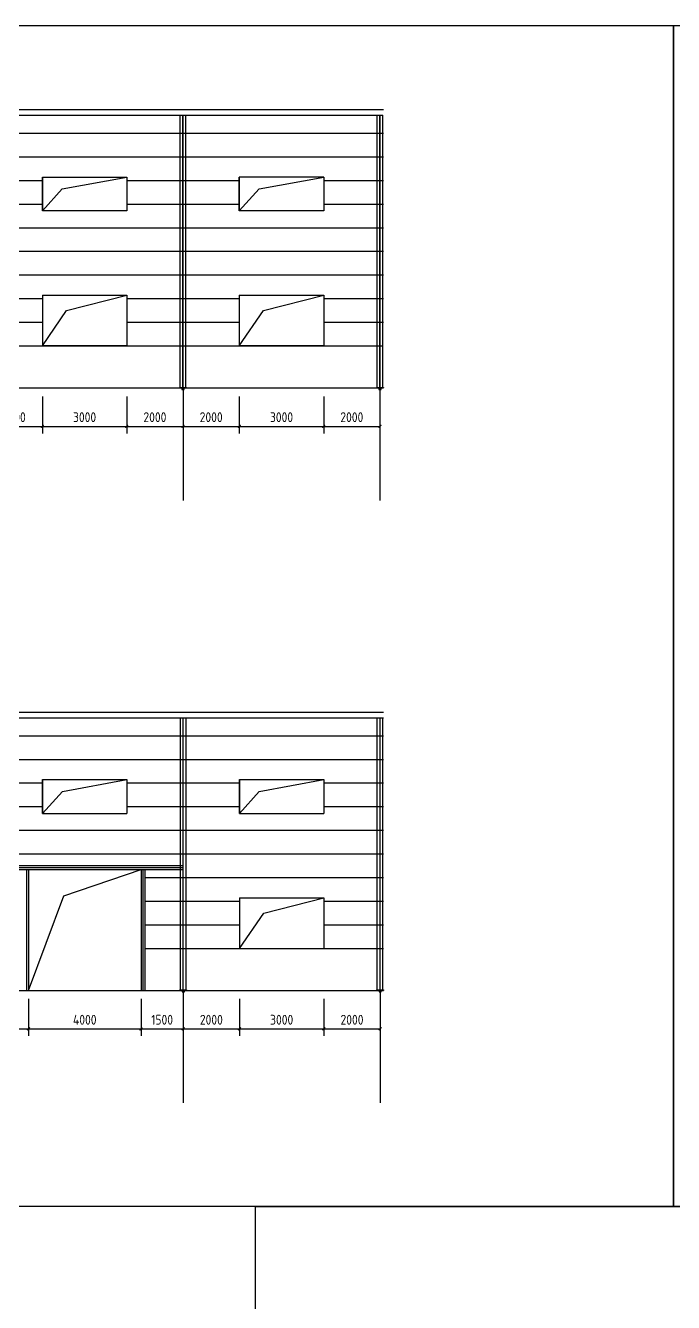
# Model space of a CAD drawing. Extents: x 102162 to 621267, y -39398 to 328893.
# Drawn here: x 138533 to 161566, y 156693 to 202102 of the extents above; entities that cross this region are included whole.
import ezdxf

# ---------------------------------------------------------------- set-up
doc = ezdxf.new("R2010")
doc.units = 0
doc.header["$LTSCALE"] = 1000
doc.header["$MEASUREMENT"] = 0
doc.layers.add('AXIS', color=3, linetype='Continuous')
doc.layers.add('DOTE', color=1, linetype='Continuous')
doc.styles.get("Standard").update_dxf_attribs({"font": 'gbenor.shx', "bigfont": 'gbcbig.shx'})
doc.dimstyles.get("Standard").update_dxf_attribs({"dimscale": 100, "dimtxt": 3.5, "dimasz": 1, "dimexe": 2.5, "dimexo": 3, "dimgap": 1.5, "dimtad": 1, "dimdec": 0, "dimzin": 0, "dimdsep": 46, "dimtxsty": 'Standard', "dimblk": 'ARCHTICK', "dimcen": 0.09, "dimadec": 0, "dimazin": 0, "dimtfac": 1, "dimtdec": 0, "dimtix": 1, "dimtmove": 2, "dimatfit": 3, "dimfxl": 1, "dimtolj": 1, "dimtzin": 0, "dimarcsym": 0})

# ---------------------------------------------------------------- blocks, each defined once
blk = doc.blocks.new('_ArchTick')
at = {"color": 0, "linetype": 'ByBlock', "const_width": 0.4}
blk.add_lwpolyline([(-0.5, -0.5), (0.5, 0.5)], dxfattribs=at)
blk = doc.blocks.new('*D3254')
at = {"color": 0, "lineweight": -2}
for p, q in [((137132, 188913), (137132, 187599)), ((139132, 188913), (139132, 187599)), ((137132, 187849), (139132, 187849))]:
    blk.add_line(p, q, dxfattribs=at)
at = {"layer": 'Defpoints', "color": 0}
for p in [(137132, 189213), (139132, 189213), (139132, 187849)]:
    blk.add_point(p, dxfattribs=at)
at = {"color": 0, "lineweight": -2, "xscale": 100, "yscale": 100, "zscale": 100, "rotation": 180}
blk.add_blockref('_ArchTick', (137132, 187849), dxfattribs=at)
at = {"color": 0, "lineweight": -2, "xscale": 100, "yscale": 100, "zscale": 100}
blk.add_blockref('_ArchTick', (139132, 187849), dxfattribs=at)
at = {"color": 0, "insert": (138132, 188174), "char_height": 350, "attachment_point": 5}
blk.add_mtext('\\A1;2000', dxfattribs=at)
blk = doc.blocks.new('*D3210')
at = {"color": 0, "lineweight": -2}
for p, q in [((139132, 188913), (139132, 187599)), ((142132, 188913), (142132, 187599)), ((139132, 187849), (142132, 187849))]:
    blk.add_line(p, q, dxfattribs=at)
at = {"layer": 'Defpoints', "color": 0}
for p in [(139132, 189213), (142132, 189213), (142132, 187849)]:
    blk.add_point(p, dxfattribs=at)
at = {"color": 0, "lineweight": -2, "xscale": 100, "yscale": 100, "zscale": 100, "rotation": 180}
blk.add_blockref('_ArchTick', (139132, 187849), dxfattribs=at)
at = {"color": 0, "lineweight": -2, "xscale": 100, "yscale": 100, "zscale": 100}
blk.add_blockref('_ArchTick', (142132, 187849), dxfattribs=at)
at = {"color": 0, "insert": (140632, 188174), "char_height": 350, "attachment_point": 5}
blk.add_mtext('\\A1;3000', dxfattribs=at)
blk = doc.blocks.new('*D3255')
at = {"color": 0, "lineweight": -2}
for p, q in [((142132, 188913), (142132, 187599)), ((144132, 188913), (144132, 187599)), ((142132, 187849), (144132, 187849))]:
    blk.add_line(p, q, dxfattribs=at)
at = {"layer": 'Defpoints', "color": 0}
for p in [(142132, 189213), (144132, 189213), (144132, 187849)]:
    blk.add_point(p, dxfattribs=at)
at = {"color": 0, "lineweight": -2, "xscale": 100, "yscale": 100, "zscale": 100, "rotation": 180}
blk.add_blockref('_ArchTick', (142132, 187849), dxfattribs=at)
at = {"color": 0, "lineweight": -2, "xscale": 100, "yscale": 100, "zscale": 100}
blk.add_blockref('_ArchTick', (144132, 187849), dxfattribs=at)
at = {"color": 0, "insert": (143132, 188174), "char_height": 350, "attachment_point": 5}
blk.add_mtext('\\A1;2000', dxfattribs=at)
blk = doc.blocks.new('*D3256')
at = {"color": 0, "lineweight": -2}
for p, q in [((144132, 188913), (144132, 187599)), ((146132, 188913), (146132, 187599)), ((144132, 187849), (146132, 187849))]:
    blk.add_line(p, q, dxfattribs=at)
at = {"layer": 'Defpoints', "color": 0}
for p in [(144132, 189213), (146132, 189213), (146132, 187849)]:
    blk.add_point(p, dxfattribs=at)
at = {"color": 0, "lineweight": -2, "xscale": 100, "yscale": 100, "zscale": 100, "rotation": 180}
blk.add_blockref('_ArchTick', (144132, 187849), dxfattribs=at)
at = {"color": 0, "lineweight": -2, "xscale": 100, "yscale": 100, "zscale": 100}
blk.add_blockref('_ArchTick', (146132, 187849), dxfattribs=at)
at = {"color": 0, "insert": (145132, 188174), "char_height": 350, "attachment_point": 5}
blk.add_mtext('\\A1;2000', dxfattribs=at)
blk = doc.blocks.new('*D3211')
at = {"color": 0, "lineweight": -2}
for p, q in [((146132, 188913), (146132, 187599)), ((149132, 188913), (149132, 187599)), ((146132, 187849), (149132, 187849))]:
    blk.add_line(p, q, dxfattribs=at)
at = {"layer": 'Defpoints', "color": 0}
for p in [(146132, 189213), (149132, 189213), (149132, 187849)]:
    blk.add_point(p, dxfattribs=at)
at = {"color": 0, "lineweight": -2, "xscale": 100, "yscale": 100, "zscale": 100, "rotation": 180}
blk.add_blockref('_ArchTick', (146132, 187849), dxfattribs=at)
at = {"color": 0, "lineweight": -2, "xscale": 100, "yscale": 100, "zscale": 100}
blk.add_blockref('_ArchTick', (149132, 187849), dxfattribs=at)
at = {"color": 0, "insert": (147632, 188174), "char_height": 350, "attachment_point": 5}
blk.add_mtext('\\A1;3000', dxfattribs=at)
blk = doc.blocks.new('*D3257')
at = {"color": 0, "lineweight": -2}
for p, q in [((149132, 188913), (149132, 187599)), ((151132, 188913), (151132, 187599)), ((149132, 187849), (151132, 187849))]:
    blk.add_line(p, q, dxfattribs=at)
at = {"layer": 'Defpoints', "color": 0}
for p in [(149132, 189213), (151132, 189213), (151132, 187849)]:
    blk.add_point(p, dxfattribs=at)
at = {"color": 0, "lineweight": -2, "xscale": 100, "yscale": 100, "zscale": 100, "rotation": 180}
blk.add_blockref('_ArchTick', (149132, 187849), dxfattribs=at)
at = {"color": 0, "lineweight": -2, "xscale": 100, "yscale": 100, "zscale": 100}
blk.add_blockref('_ArchTick', (151132, 187849), dxfattribs=at)
at = {"color": 0, "insert": (150132, 188174), "char_height": 350, "attachment_point": 5}
blk.add_mtext('\\A1;2000', dxfattribs=at)
blk = doc.blocks.new('*D3284')
at = {"color": 0, "lineweight": -2}
for p, q in [((137138, 167486), (137138, 166172)), ((138638, 167486), (138638, 166172)), ((137138, 166422), (138638, 166422))]:
    blk.add_line(p, q, dxfattribs=at)
at = {"layer": 'Defpoints', "color": 0}
for p in [(137138, 167786), (138638, 167786), (138638, 166422)]:
    blk.add_point(p, dxfattribs=at)
at = {"color": 0, "lineweight": -2, "xscale": 100, "yscale": 100, "zscale": 100, "rotation": 180}
blk.add_blockref('_ArchTick', (137138, 166422), dxfattribs=at)
at = {"color": 0, "lineweight": -2, "xscale": 100, "yscale": 100, "zscale": 100}
blk.add_blockref('_ArchTick', (138638, 166422), dxfattribs=at)
at = {"color": 0, "insert": (137888, 166747), "char_height": 350, "attachment_point": 5}
blk.add_mtext('\\A1;1500', dxfattribs=at)
blk = doc.blocks.new('*D3216')
at = {"color": 0, "lineweight": -2}
for p, q in [((138638, 167486), (138638, 166172)), ((142638, 167486), (142638, 166172)), ((138638, 166422), (142638, 166422))]:
    blk.add_line(p, q, dxfattribs=at)
at = {"layer": 'Defpoints', "color": 0}
for p in [(138638, 167786), (142638, 167786), (142638, 166422)]:
    blk.add_point(p, dxfattribs=at)
at = {"color": 0, "lineweight": -2, "xscale": 100, "yscale": 100, "zscale": 100, "rotation": 180}
blk.add_blockref('_ArchTick', (138638, 166422), dxfattribs=at)
at = {"color": 0, "lineweight": -2, "xscale": 100, "yscale": 100, "zscale": 100}
blk.add_blockref('_ArchTick', (142638, 166422), dxfattribs=at)
at = {"color": 0, "insert": (140638, 166747), "char_height": 350, "attachment_point": 5}
blk.add_mtext('\\A1;4000', dxfattribs=at)
blk = doc.blocks.new('*D3285')
at = {"color": 0, "lineweight": -2}
for p, q in [((142638, 167486), (142638, 166172)), ((144138, 167486), (144138, 166172)), ((142638, 166422), (144138, 166422))]:
    blk.add_line(p, q, dxfattribs=at)
at = {"layer": 'Defpoints', "color": 0}
for p in [(142638, 167786), (144138, 167786), (144138, 166422)]:
    blk.add_point(p, dxfattribs=at)
at = {"color": 0, "lineweight": -2, "xscale": 100, "yscale": 100, "zscale": 100, "rotation": 180}
blk.add_blockref('_ArchTick', (142638, 166422), dxfattribs=at)
at = {"color": 0, "lineweight": -2, "xscale": 100, "yscale": 100, "zscale": 100}
blk.add_blockref('_ArchTick', (144138, 166422), dxfattribs=at)
at = {"color": 0, "insert": (143388, 166747), "char_height": 350, "attachment_point": 5}
blk.add_mtext('\\A1;1500', dxfattribs=at)
blk = doc.blocks.new('*D3286')
at = {"color": 0, "lineweight": -2}
for p, q in [((144138, 167486), (144138, 166172)), ((146138, 167486), (146138, 166172)), ((144138, 166422), (146138, 166422))]:
    blk.add_line(p, q, dxfattribs=at)
at = {"layer": 'Defpoints', "color": 0}
for p in [(144138, 167786), (146138, 167786), (146138, 166422)]:
    blk.add_point(p, dxfattribs=at)
at = {"color": 0, "lineweight": -2, "xscale": 100, "yscale": 100, "zscale": 100, "rotation": 180}
blk.add_blockref('_ArchTick', (144138, 166422), dxfattribs=at)
at = {"color": 0, "lineweight": -2, "xscale": 100, "yscale": 100, "zscale": 100}
blk.add_blockref('_ArchTick', (146138, 166422), dxfattribs=at)
at = {"color": 0, "insert": (145138, 166747), "char_height": 350, "attachment_point": 5}
blk.add_mtext('\\A1;2000', dxfattribs=at)
blk = doc.blocks.new('*D3217')
at = {"color": 0, "lineweight": -2}
for p, q in [((146138, 167486), (146138, 166172)), ((149138, 167486), (149138, 166172)), ((146138, 166422), (149138, 166422))]:
    blk.add_line(p, q, dxfattribs=at)
at = {"layer": 'Defpoints', "color": 0}
for p in [(146138, 167786), (149138, 167786), (149138, 166422)]:
    blk.add_point(p, dxfattribs=at)
at = {"color": 0, "lineweight": -2, "xscale": 100, "yscale": 100, "zscale": 100, "rotation": 180}
blk.add_blockref('_ArchTick', (146138, 166422), dxfattribs=at)
at = {"color": 0, "lineweight": -2, "xscale": 100, "yscale": 100, "zscale": 100}
blk.add_blockref('_ArchTick', (149138, 166422), dxfattribs=at)
at = {"color": 0, "insert": (147638, 166747), "char_height": 350, "attachment_point": 5}
blk.add_mtext('\\A1;3000', dxfattribs=at)
blk = doc.blocks.new('*D3287')
at = {"color": 0, "lineweight": -2}
for p, q in [((149138, 167486), (149138, 166172)), ((151138, 167486), (151138, 166172)), ((149138, 166422), (151138, 166422))]:
    blk.add_line(p, q, dxfattribs=at)
at = {"layer": 'Defpoints', "color": 0}
for p in [(149138, 167786), (151138, 167786), (151138, 166422)]:
    blk.add_point(p, dxfattribs=at)
at = {"color": 0, "lineweight": -2, "xscale": 100, "yscale": 100, "zscale": 100, "rotation": 180}
blk.add_blockref('_ArchTick', (149138, 166422), dxfattribs=at)
at = {"color": 0, "lineweight": -2, "xscale": 100, "yscale": 100, "zscale": 100}
blk.add_blockref('_ArchTick', (151138, 166422), dxfattribs=at)
at = {"color": 0, "insert": (150138, 166747), "char_height": 350, "attachment_point": 5}
blk.add_mtext('\\A1;2000', dxfattribs=at)

msp = doc.modelspace()

# ---------------------------------------------------------------- linework, layer by layer
at = {"color": 4}
for p, q in [((109018.3, 199113.3), (151258.3, 199113.3)), ((109018.3, 198273.3), (151258.3, 198273.3)), ((109018.3, 197433.3), (151258.3, 197433.3)), ((135132.3, 196593.3), (139132.3, 196593.3)), ((142132.3, 196593.3), (146132.3, 196593.3)), ((149132.3, 196593.3), (151258.3, 196593.3)), ((135132.3, 195753.3), (139132.3, 195753.3)), ((142132.3, 195753.3), (146132.3, 195753.3)), ((149132.3, 195753.3), (151258.3, 195753.3)), ((109018.3, 194913.3), (151258.3, 194913.3)), ((109018.3, 194073.3), (151258.3, 194073.3)), ((109018.3, 193233.3), (151258.3, 193233.3)), ((135132.3, 192393.3), (139132.3, 192393.3)), ((142132.3, 192393.3), (146132.3, 192393.3)), ((149132.3, 192393.3), (151258.3, 192393.3)), ((135132.3, 191553.3), (139132.3, 191553.3)), ((142132.3, 191553.3), (146132.3, 191553.3)), ((149132.3, 191553.3), (151258.3, 191553.3)), ((109018.3, 177686.1), (151258.3, 177686.1)), ((109018.3, 176846.1), (151258.3, 176846.1)), ((109018.3, 176006.1), (151258.3, 176006.1)), ((135138.3, 175166.1), (139138.3, 175166.1)), ((142138.3, 175166.1), (146138.3, 175166.1)), ((149138.3, 175166.1), (151258.3, 175166.1)), ((135138.3, 174326.1), (139138.3, 174326.1)), ((142138.3, 174326.1), (146138.3, 174326.1)), ((149138.3, 174326.1), (151258.3, 174326.1)), ((109018.3, 173486.1), (151258.3, 173486.1)), ((109018.3, 172646.1), (151258.3, 172646.1)), ((142778.3, 171806.1), (151258.3, 171806.1)), ((142778.3, 170966.1), (146138.3, 170966.1)), ((149138.3, 170966.1), (151258.3, 170966.1)), ((142778.3, 170126.1), (146138.3, 170126.1)), ((149138.3, 170126.1), (151258.3, 170126.1))]:
    msp.add_line(p, q, dxfattribs=at)
for p, q in [((109032.3, 198913.3), (151232.3, 198913.3)), ((139132.3, 196713.3), (139132.3, 195513.3)), ((139836.6, 196291.7), (142132.3, 196713.3)), ((142132.3, 196713.3), (142132.3, 195513.3)), ((146132.3, 196713.3), (146132.3, 195513.3)), ((146836.6, 196291.7), (149132.3, 196713.3)), ((149132.3, 196713.3), (149132.3, 195513.3)), ((139132.3, 195513.3), (139836.6, 196291.7)), ((146132.3, 195513.3), (146836.6, 196291.7)), ((139132.3, 192513.3), (139132.3, 190713.3)), ((139992.7, 191965.9), (142132.3, 192513.3)), ((142132.3, 192513.3), (142132.3, 190713.3)), ((146132.3, 192513.3), (146132.3, 190713.3)), ((146992.7, 191965.9), (149132.3, 192513.3)), ((149132.3, 192513.3), (149132.3, 190713.3)), ((139132.3, 190713.3), (139992.7, 191965.9)), ((146132.3, 190713.3), (146992.7, 191965.9)), ((109032.3, 190713.3), (151232.3, 190713.3)), ((109012.3, 189213.3), (151252.3, 189213.3)), ((109018.3, 177486.1), (151258.3, 177486.1)), ((139138.3, 175286.1), (139138.3, 174086.1)), ((139842.6, 174864.6), (142138.3, 175286.1)), ((142138.3, 175286.1), (142138.3, 174086.1)), ((146138.3, 175286.1), (146138.3, 174086.1)), ((146842.6, 174864.6), (149138.3, 175286.1)), ((149138.3, 175286.1), (149138.3, 174086.1)), ((139138.3, 174086.1), (139842.6, 174864.6)), ((146138.3, 174086.1), (146842.6, 174864.6)), ((137135.3, 172226.1), (144141.3, 172226.1)), ((137135.3, 172156.1), (144141.3, 172156.1)), ((137135.3, 172086.1), (144141.3, 172086.1)), ((138568.3, 172086.1), (138568.3, 167786.1)), ((138638.3, 172086.1), (138638.3, 167786.1)), ((139897.5, 171152.3), (142638.3, 172086.1)), ((142638.3, 172086.1), (142638.3, 167786.1)), ((142708.3, 172086.1), (142708.3, 167786.1)), ((142778.3, 172086.1), (142778.3, 167786.1)), ((138638.3, 167786.1), (139897.5, 171152.3)), ((146138.3, 171086.1), (146138.3, 169286.1)), ((146998.7, 170538.7), (149138.3, 171086.1)), ((149138.3, 171086.1), (149138.3, 169286.1)), ((146138.3, 169286.1), (146998.7, 170538.7)), ((142778.3, 169286.1), (151258.3, 169286.1)), ((109018.3, 167786.1), (151258.3, 167786.1))]:
    msp.add_line(p, q)
at = {"color": 6}
for p, q in [((139132.3, 196713.3), (142132.3, 196713.3)), ((139132.3, 195513.3), (139132.3, 196713.3)), ((139132.3, 195513.3), (139132.3, 196713.3)), ((142132.3, 196713.3), (142132.3, 195513.3)), ((142132.3, 196713.3), (142132.3, 195513.3)), ((149132.3, 196713.3), (146132.3, 196713.3)), ((146132.3, 195513.3), (146132.3, 196713.3)), ((146132.3, 195513.3), (146132.3, 196713.3)), ((149132.3, 196713.3), (149132.3, 195513.3)), ((149132.3, 196713.3), (149132.3, 195513.3)), ((142132.3, 195513.3), (139132.3, 195513.3)), ((149132.3, 195513.3), (146132.3, 195513.3)), ((139132.3, 192513.3), (139132.3, 190713.3)), ((139132.3, 192513.3), (142132.3, 192513.3)), ((139132.3, 192513.3), (139132.3, 190713.3)), ((142132.3, 192513.3), (142132.3, 190713.3)), ((142132.3, 192513.3), (142132.3, 190713.3)), ((146132.3, 192513.3), (146132.3, 190713.3)), ((146132.3, 192513.3), (149132.3, 192513.3)), ((146132.3, 192513.3), (146132.3, 190713.3)), ((149132.3, 192513.3), (149132.3, 190713.3)), ((149132.3, 192513.3), (149132.3, 190713.3)), ((142132.3, 190713.3), (139132.3, 190713.3)), ((149132.3, 190713.3), (146132.3, 190713.3)), ((144092.3, 189213.3), (144092.3, 189163.3)), ((144092.3, 189163.3), (144172.3, 189163.3)), ((144102.3, 189213.3), (144102.3, 189163.3)), ((144162.3, 189163.3), (144162.3, 189213.3)), ((144172.3, 189163.3), (144172.3, 189213.3)), ((151092.3, 189213.3), (151092.3, 189163.3)), ((151092.3, 189163.3), (151172.3, 189163.3)), ((151102.3, 189213.3), (151102.3, 189163.3)), ((151162.3, 189163.3), (151162.3, 189213.3)), ((151172.3, 189163.3), (151172.3, 189213.3)), ((139138.3, 174086.1), (139138.3, 175286.1)), ((139138.3, 174086.1), (139138.3, 175286.1)), ((139138.3, 175286.1), (142138.3, 175286.1)), ((142138.3, 175286.1), (142138.3, 174086.1)), ((142138.3, 175286.1), (142138.3, 174086.1)), ((146138.3, 174086.1), (146138.3, 175286.1)), ((146138.3, 174086.1), (146138.3, 175286.1)), ((146138.3, 175286.1), (149138.3, 175286.1)), ((149138.3, 175286.1), (149138.3, 174086.1)), ((149138.3, 175286.1), (149138.3, 174086.1)), ((139138.3, 174086.1), (142138.3, 174086.1)), ((146138.3, 174086.1), (149138.3, 174086.1)), ((146138.3, 171086.1), (146138.3, 169286.1)), ((146138.3, 171086.1), (146138.3, 169286.1)), ((146138.3, 171086.1), (149138.3, 171086.1)), ((149138.3, 171086.1), (149138.3, 169286.1)), ((149138.3, 171086.1), (149138.3, 169286.1)), ((146138.3, 169286.1), (149138.3, 169286.1)), ((144098.3, 167786.1), (144098.3, 167736.1)), ((144098.3, 167736.1), (144178.3, 167736.1)), ((144108.3, 167786.1), (144108.3, 167736.1)), ((144168.3, 167736.1), (144168.3, 167786.1)), ((144178.3, 167736.1), (144178.3, 167786.1)), ((151098.3, 167786.1), (151098.3, 167736.1)), ((151098.3, 167736.1), (151178.3, 167736.1)), ((151108.3, 167786.1), (151108.3, 167736.1)), ((151168.3, 167736.1), (151168.3, 167786.1)), ((151178.3, 167736.1), (151178.3, 167786.1))]:
    msp.add_line(p, q, dxfattribs=at)
at = {"color": 2}
for p, q in [((144012.3, 189213.3), (144012.3, 189233.3)), ((144012.3, 189233.3), (144252.3, 189233.3)), ((144132.3, 189213.3), (144012.3, 189213.3)), ((144252.3, 189213.3), (144132.3, 189213.3)), ((144252.3, 189233.3), (144252.3, 189213.3)), ((151012.3, 189213.3), (151012.3, 189233.3)), ((151012.3, 189233.3), (151252.3, 189233.3)), ((151132.3, 189213.3), (151012.3, 189213.3)), ((151252.3, 189213.3), (151132.3, 189213.3)), ((151252.3, 189233.3), (151252.3, 189213.3)), ((144018.3, 167786.1), (144018.3, 167806.1)), ((144018.3, 167806.1), (144258.3, 167806.1)), ((144138.3, 167786.1), (144018.3, 167786.1)), ((144258.3, 167786.1), (144138.3, 167786.1)), ((144258.3, 167806.1), (144258.3, 167786.1)), ((151018.3, 167786.1), (151018.3, 167806.1)), ((151018.3, 167806.1), (151258.3, 167806.1)), ((151138.3, 167786.1), (151018.3, 167786.1)), ((151258.3, 167786.1), (151138.3, 167786.1)), ((151258.3, 167806.1), (151258.3, 167786.1))]:
    msp.add_line(p, q, dxfattribs=at)
for points in [[(102161.7, 202101.7), (161561.7, 202101.7), (161561.7, 160101.7), (102161.7, 160101.7)], [(161561.7, 202101.7), (220961.7, 202101.7), (220961.7, 160101.7), (161561.7, 160101.7)], [(146711.7, 160101.7), (220961.7, 160101.7), (220961.7, 107601.7), (146711.7, 107601.7)]]:
    msp.add_lwpolyline(points, close=True)
at = {"layer": 'AXIS'}
for p, q in [((144132.3, 189213.3), (144132.3, 185213.3)), ((151132.3, 189213.3), (151132.3, 185213.3)), ((144138.3, 167786.1), (144138.3, 163786.1)), ((151138.3, 167786.1), (151138.3, 163786.1))]:
    msp.add_line(p, q, dxfattribs=at)
at = {"layer": 'DOTE', "color": 0}
for p, q in [((144032.3, 189213.3), (144032.3, 198913.3)), ((144129.3, 189213.3), (144129.3, 198913.3)), ((144135.3, 189213.3), (144135.3, 198913.3)), ((144232.3, 189213.3), (144232.3, 198913.3)), ((151032.3, 189213.3), (151032.3, 198913.3)), ((151129.3, 189213.3), (151129.3, 198913.3)), ((151135.3, 189213.3), (151135.3, 198913.3)), ((151232.3, 189213.3), (151232.3, 198913.3)), ((144038.3, 167786.1), (144038.3, 177486.1)), ((144135.3, 167786.1), (144135.3, 177486.1)), ((144141.3, 167786.1), (144141.3, 177486.1)), ((144238.3, 167786.1), (144238.3, 177486.1)), ((151038.3, 167786.1), (151038.3, 177486.1)), ((151135.3, 167786.1), (151135.3, 177486.1)), ((151141.3, 167786.1), (151141.3, 177486.1)), ((151238.3, 167786.1), (151238.3, 177486.1))]:
    msp.add_line(p, q, dxfattribs=at)
at = {"layer": 'DOTE'}
for p, q in [((144132.3, 189163.3), (144132.3, 198913.3)), ((144132.3, 189163.3), (144132.3, 198913.3)), ((151132.3, 189163.3), (151132.3, 198913.3)), ((151132.3, 189163.3), (151132.3, 198913.3)), ((144138.3, 167736.1), (144138.3, 177486.1)), ((144138.3, 167736.1), (144138.3, 177486.1)), ((151138.3, 167736.1), (151138.3, 177486.1)), ((151138.3, 167736.1), (151138.3, 177486.1))]:
    msp.add_line(p, q, dxfattribs=at)

# ---------------------------------------------------------------- dimensions: what is measured, and where the dimension line sits
for base, p1, p2, picture, middle in [((139132.3, 187849.2), (137132.3, 189213.3), (139132.3, 189213.3), '*D3254', (138132.3, 188174.2)), ((142132.3, 187849.2), (139132.3, 189213.3), (142132.3, 189213.3), '*D3210', (140632.3, 188174.2)), ((144132.3, 187849.2), (142132.3, 189213.3), (144132.3, 189213.3), '*D3255', (143132.3, 188174.2)), ((146132.3, 187849.2), (144132.3, 189213.3), (146132.3, 189213.3), '*D3256', (145132.3, 188174.2)), ((149132.3, 187849.2), (146132.3, 189213.3), (149132.3, 189213.3), '*D3211', (147632.3, 188174.2)), ((151132.3, 187849.2), (149132.3, 189213.3), (151132.3, 189213.3), '*D3257', (150132.3, 188174.2)), ((138638.3, 166422.1), (137138.3, 167786.1), (138638.3, 167786.1), '*D3284', (137888.3, 166747.1)), ((142638.3, 166422.1), (138638.3, 167786.1), (142638.3, 167786.1), '*D3216', (140638.3, 166747.1)), ((144138.3, 166422.1), (142638.3, 167786.1), (144138.3, 167786.1), '*D3285', (143388.3, 166747.1)), ((146138.3, 166422.1), (144138.3, 167786.1), (146138.3, 167786.1), '*D3286', (145138.3, 166747.1)), ((149138.3, 166422.1), (146138.3, 167786.1), (149138.3, 167786.1), '*D3217', (147638.3, 166747.1)), ((151138.3, 166422.1), (149138.3, 167786.1), (151138.3, 167786.1), '*D3287', (150138.3, 166747.1))]:
    dim = msp.add_linear_dim(base=base, p1=p1, p2=p2, dimstyle='Standard')
    dim.commit()
    dim.dimension.update_dxf_attribs({"geometry": picture, "text_midpoint": middle})

doc.saveas('drawing.dxf')
